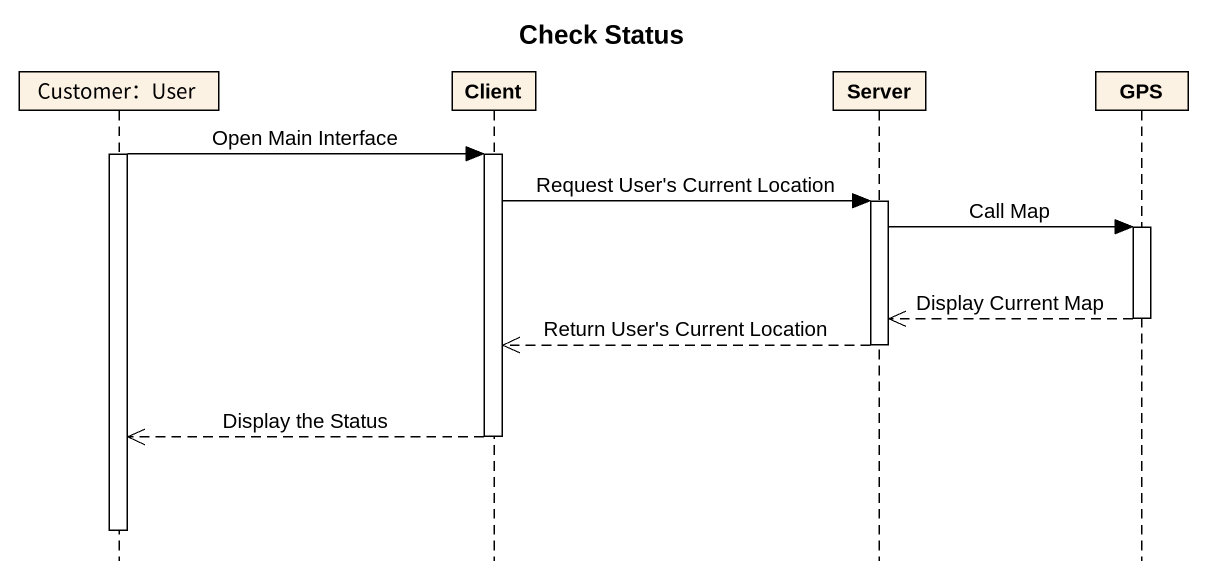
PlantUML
@startuml
title Check Status
hide footbox
participant "Customer：User" as Customer_User
participant Client
participant Server
participant GPS

activate Customer_User
Customer_User -> Client : Open Main Interface
activate Client
Client -> Server : Request User's Current Location
activate Server
Server -> GPS : Call Map
activate GPS
GPS -->> Server : Display Current Map
deactivate GPS
Server -->> Client : Return User's Current Location
deactivate Server
Client -->> Customer_User : Display the Status
deactivate Client
deactivate Customer_User
@enduml
